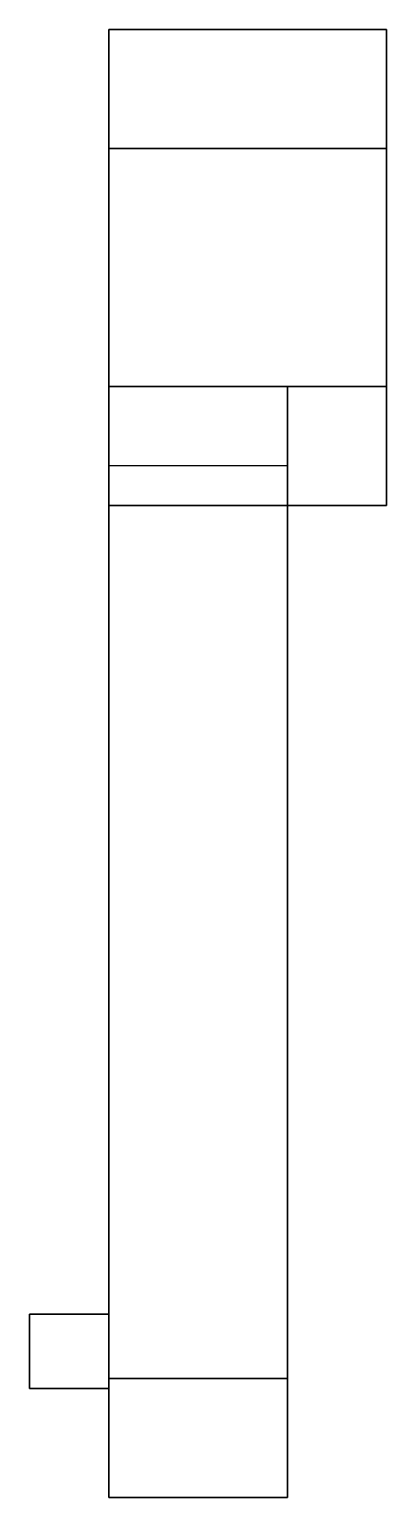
# Model space of a CAD drawing. Extents: x -1.17 to 1.17, y -0.62 to 0.12.
# Drawn here: x -1.17 to -0.99, y -0.62 to 0.12 of the extents above.
import ezdxf

# ---------------------------------------------------------------- set-up
doc = ezdxf.new("R2010")
doc.units = 0
doc.layers.add('TORSION_BLOCK', color=5, linetype='CONTINUOUS')

msp = doc.modelspace()

# ---------------------------------------------------------------- linework, layer by layer
at = {"layer": 'TORSION_BLOCK'}
for points in [[(-1.13, -0.06, 0.10392), (-1.13, 0.06, 0.10392), (-1.13, 0.12), (-1.13, -0.12)], [(-0.99, 0.06, 0.10392), (-0.99, 0.12), (-1.13, 0.12), (-1.13, 0.06, 0.10392)], [(-1.13, -0.12), (-1.13, 0.12), (-1.13, 0.06, -0.10392), (-1.13, -0.06, -0.10392)], [(-0.99, 0.12), (-0.99, 0.06, -0.10392), (-1.13, 0.06, -0.10392), (-1.13, 0.12)], [(-0.99, 0.06, -0.10392), (-0.99, -0.06, -0.10392), (-1.13, -0.06, -0.10392), (-1.13, 0.06, -0.10392)], [(-0.99, -0.06, 0.10392), (-0.99, 0.06, 0.10392), (-1.13, 0.06, 0.10392), (-1.13, -0.06, 0.10392)], [(-1.04, -0.06, -0.1), (-1.04, -0.56, -0.28), (-1.13, -0.56, -0.28), (-1.13, -0.06, -0.1)], [(-1.13, -0.56, -0.28), (-1.13, -0.62, -0.19), (-1.13, -0.1, 0.03), (-1.13, -0.06, -0.1)], [(-0.99, -0.12), (-0.99, -0.06, 0.10392), (-1.13, -0.06, 0.10392), (-1.13, -0.12)], [(-0.99, -0.06, -0.10392), (-0.99, -0.12), (-1.13, -0.12), (-1.13, -0.06, -0.10392)], [(-1.04, -0.1, 0.03), (-1.04, -0.62, -0.19), (-1.04, -0.56, -0.28), (-1.04, -0.06, -0.1)], [(-1.13, -0.1, 0.03), (-1.13, -0.62, -0.19), (-1.04, -0.62, -0.19), (-1.04, -0.1, 0.03)], [(-1.13, -0.5275, -0.17835), (-1.13, -0.5275, -0.22165), (-1.17, -0.5275, -0.22165), (-1.17, -0.5275, -0.17835)], [(-1.13, -0.5275, -0.22165), (-1.13, -0.565, -0.2), (-1.17, -0.565, -0.2), (-1.17, -0.5275, -0.22165)], [(-1.13, -0.565, -0.2), (-1.13, -0.5275, -0.17835), (-1.17, -0.5275, -0.17835), (-1.17, -0.565, -0.2)], [(-1.04, -0.56, -0.28), (-1.04, -0.62, -0.19), (-1.13, -0.62, -0.19), (-1.13, -0.56, -0.28)]]:
    msp.add_3dface(points, dxfattribs=at)

doc.saveas('drawing.dxf')
